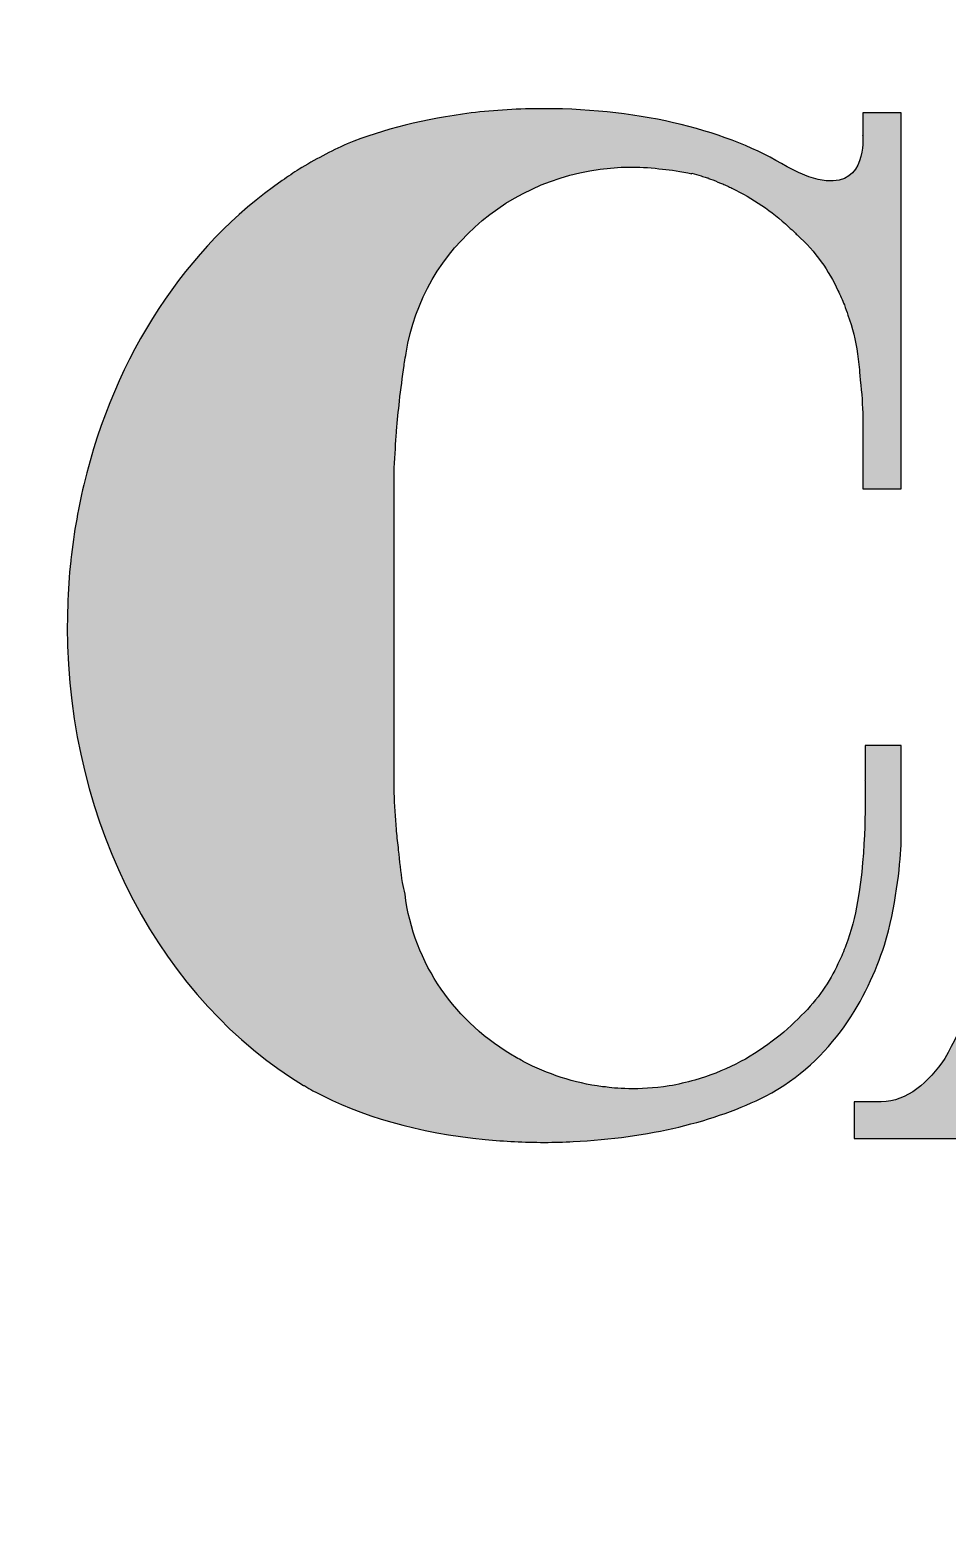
# Model space of a CAD drawing. Extents: x -8792 to 174344, y -43961 to 62816.
# Drawn here: x 72992 to 73875, y 36414 to 37840 of the extents above; entities that cross this region are included whole.
import ezdxf
from ezdxf.enums import TextEntityAlignment as Align
from ezdxf.xclip import XClip

# ---------------------------------------------------------------- set-up
doc = ezdxf.new("R2010")
doc.units = 0
doc.header["$LTSCALE"] = 50
doc.header["$XCLIPFRAME"] = 0
doc.linetypes.add('DOT2', pattern=[0.125, 0, -0.125])
for name, color, linetype in [('#幕墙线-平面', 7, 'Continuous'), ('#标注', 1, 'Continuous'), ('2017_11-sheet-LOGO$0$C-SHET-TTLB', 11, 'Continuous'), ('2017_11-sheet-R$0$C-SHET-TTLB', 11, 'Continuous'), ('A-FLOR-OTLN', 4, 'DOT2'), ('C-SHET-SHBD', 11, 'Continuous'), ('C-SHET-TTLB', 11, 'Continuous'), ('DIM', 173, 'Continuous'), ('吊顶', 7, 'Continuous'), ('通-图框-文字', 4, 'Continuous')]:
    doc.layers.add(name, color=color, linetype=linetype)
doc.styles.add('XD-2008', font='xd-hzs.shx', dxfattribs={"width": 0.7, "bigfont": 'xd-hztxt.shx'})
doc.styles.add('XD2008', font='@1romans.shx', dxfattribs={"width": 0.7, "bigfont": '!hztxt.shx'})

# ---------------------------------------------------------------- blocks, each defined once
blk = doc.blocks.new('A$Cbd8d7c8c')
at = {"layer": 'A-FLOR-OTLN', "color": 8}
blk.add_lwpolyline([(-22721.2, -15689.9), (-43719.4, -33393.2, 0.413756), (-43991.6, -36561, 0.189672), (122158.2, -126683, 0.414786), (124666, -124719.5), (133885.2, -48361.9, 0.379931), (116453.3, -23207.9, 0.236452)], format="xyb", dxfattribs=at)
at = {"layer": '吊顶', "const_width": 3}
blk.add_lwpolyline([(36525.2, -42886.2, 0.056654), (31389.8, -41079.3), (30859.1, -40957.8, -0.112536), (21289.5, -36343.7, -0.028917), (3039, -19971, 0.413532), (-633.6, -19953.4), (-31397.9, -50352.8, 0.414781), (-31416.3, -54033.3, 0.170492), (123964.3, -129414.7, 0.412564), (126841.2, -127143.2), (136317.5, -48655.6, 1.269195), (87076.8, -54393.3)], format="xyb", dxfattribs=at)
blk = doc.blocks.new('A$C80b62fe7')
at = {"layer": '#幕墙线-平面'}
for points in [[(-80806.3, 61500, 0.005574), (-77929, 58146.2, 0.004935), (-75319.6, 55230.8, 0.059294), (-39868.7, 24611.7, 0.058599), (1264.1, 3360.1, 0.058599)], [(-81572.5, 60857.4, 0.005574), (-78680.7, 57486.7, 0.004935), (-76058.1, 54556.5, 0.059294), (-40428.3, 23782.9, 0.058599), (912, 2424.1, 0.058599)], [(-83556.9, 59193, 0.005574), (-80627.5, 55778.5, 0.004935), (-77970.8, 52810.2, 0.059294), (-41877.8, 21636.5, 0.058599), (0, 0, 0.058599)], [(-83756.1, 59025.9, 0.005574), (-80823, 55607, 0.004935), (-78162.8, 52634.9, 0.059294), (-42023.3, 21421, 0.058599), (-91.5, -243.3, 0.058599)]]:
    blk.add_lwpolyline(points, format="xyb", dxfattribs=at)
blk = doc.blocks.new('A$C8c38d97e')
at = {"layer": '#幕墙线-平面', "color": 4, "ltscale": 10}
for points in [[(-151857.8, -127356.8, 0.005574), (-148980.6, -130710.6, 0.004935), (-146371.1, -133626.1, 0.059294), (-110920.3, -164245.2, 0.058599), (-69787.5, -185496.8, 0.058599)], [(-152624, -127999.4, 0.005574), (-149732.3, -131370.2, 0.004935), (-147109.6, -134300.3, 0.059294), (-111479.9, -165073.9, 0.058599), (-70139.6, -186432.7, 0.058599)], [(-154608.5, -129663.8, 0.005574), (-151679.1, -133078.4, 0.004935), (-149022.4, -136046.6, 0.059294), (-112929.4, -167220.3, 0.058599), (-71051.6, -188856.8, 0.058599)]]:
    blk.add_lwpolyline(points, format="xyb", dxfattribs=at)
at = {"layer": 'DIM', "color": 4, "ltscale": 10}
blk.add_blockref('A$C80b62fe7', (-71051.6, -188856.8), dxfattribs=at)
blk = doc.blocks.new('YREYTRTJHGJHGJ')
at = {"layer": '#标注', "ltscale": 300}
blk.add_blockref('A$C8c38d97e', (917729.6, 422226.7), dxfattribs=at)
blk = doc.blocks.new('华东院_土建2018EcadiA3_2022_02-sheet-LOGO', base_point=(415.2935, 161.4881))
at = {"layer": '2017_11-sheet-LOGO$0$C-SHET-TTLB'}
h = blk.add_hatch(color=256, dxfattribs=at)
h.dxf.hatch_style = 2
edge = h.paths.add_edge_path()
edge.add_spline(control_points=[(356.8076, 171.9647), (356.8076, 171.9647), (355.2676, 176.7627), (355.2676, 176.7627), (355.2676, 176.7627), (354.4209, 176.7627), (354.4209, 176.7627), (354.4209, 176.7627), (354.1651, 176.7627), (354.1651, 176.7627), (354.1651, 176.7627), (352.8499, 172.6473), (352.8499, 172.6473), (352.8044, 172.5181), (352.7283, 172.3155), (352.6432, 172.1714), (352.5658, 172.0574), (352.4633, 171.9637), (352.3379, 171.9625), (352.3379, 171.9625), (352.3379, 171.9619), (352.3379, 171.9619), (352.3379, 171.9619), (352.2079, 171.9619), (352.2079, 171.9619), (352.2079, 171.9619), (352.2079, 171.7863), (352.2079, 171.7863), (352.2079, 171.7863), (352.5749, 171.7863), (352.5749, 171.7863), (352.5749, 171.7863), (352.8303, 171.7863), (352.8303, 171.7863), (352.8303, 171.7863), (353.4925, 171.7863), (353.4925, 171.7863), (353.4925, 171.7863), (353.4925, 171.9619), (353.4925, 171.9619), (353.4925, 171.9619), (353.3973, 171.9619), (353.3973, 171.9619), (353.2724, 171.9598), (353.1821, 171.9703), (353.1176, 171.9857), (353.1149, 171.9876), (353.1123, 171.9881), (353.1099, 171.9884), (353.1076, 171.9884), (353.1057, 171.9896), (353.1031, 171.9898), (353.0283, 172.0144), (352.9735, 172.0835), (352.9735, 172.164), (352.9735, 172.179), (352.9753, 172.1929), (352.978, 172.2058), (352.978, 172.2058), (352.9779, 172.2058), (352.9779, 172.2058), (352.9779, 172.2058), (353.0489, 172.4613), (353.0489, 172.4613), (353.0489, 172.4633), (353.0489, 172.4639), (353.0502, 172.4656), (353.0502, 172.4656), (353.0736, 172.5473), (353.0736, 172.5473), (353.0736, 172.5473), (353.3816, 173.5117), (353.3816, 173.5117), (353.3816, 173.5117), (354.9316, 173.5064), (354.9316, 173.5064), (354.9316, 173.5064), (355.3779, 172.1192), (355.3779, 172.1192), (355.3779, 172.1192), (355.4167, 171.9961), (355.4167, 171.9961), (355.4167, 171.9961), (355.4163, 171.9961), (355.4163, 171.9961), (355.4163, 171.9961), (355.4839, 171.7863), (355.4839, 171.7863), (355.4839, 171.7863), (355.7766, 171.7863), (355.7766, 171.7863), (355.7766, 171.7863), (357.1302, 171.7863), (357.1302, 171.7863), (357.1302, 171.7863), (357.1302, 171.9657), (357.1302, 171.9657), (357.1302, 171.9657), (356.8076, 171.9647), (356.8076, 171.9647)], knot_values=[0, 0, 0, 0, 1, 1, 1, 2, 2, 2, 3, 3, 3, 4, 4, 4, 5, 5, 5, 6, 6, 6, 7, 7, 7, 8, 8, 8, 9, 9, 9, 10, 10, 10, 11, 11, 11, 12, 12, 12, 13, 13, 13, 14, 14, 14, 15, 15, 15, 16, 16, 16, 17, 17, 17, 18, 18, 18, 19, 19, 19, 20, 20, 20, 21, 21, 21, 22, 22, 22, 23, 23, 23, 24, 24, 24, 25, 25, 25, 26, 26, 26, 27, 27, 27, 28, 28, 28, 29, 29, 29, 30, 30, 30, 31, 31, 31, 32, 32, 32, 33, 33, 33, 33], degree=3, periodic=0)
h.paths.add_polyline_path([(353.4344, 173.6768), (354.1549, 175.9292), (354.8772, 173.6768)])
h = blk.add_hatch(color=256, dxfattribs=at)
h.dxf.hatch_style = 1
edge = h.paths.add_edge_path()
edge.add_spline(control_points=[(352.4336, 173.1971), (352.4336, 173.1971), (352.4336, 173.6761), (352.4336, 173.6761), (352.4336, 173.6761), (352.2599, 173.6761), (352.2599, 173.6761), (352.2599, 173.6761), (352.2599, 173.5087), (352.2599, 173.5087), (352.2599, 173.5087), (352.2596, 173.5087), (352.2596, 173.5087), (352.2596, 173.5087), (352.2599, 173.4906), (352.2599, 173.4597), (352.2599, 173.4597), (352.2599, 173.4597), (352.2599, 173.4597), (352.2599, 173.4597), (352.2681, 173.1716), (352.224, 172.9259), (352.2121, 172.8525), (352.1935, 172.7813), (352.1671, 172.714), (352.1657, 172.7108), (352.165, 172.7081), (352.164, 172.7043), (352.1532, 172.6771), (352.1426, 172.6508), (352.1295, 172.6257), (352.0897, 172.5414), (352.033, 172.4536), (351.9544, 172.3786), (351.9108, 172.3331), (351.8648, 172.2915), (351.8132, 172.2537), (351.7054, 172.1702), (351.5791, 172.1066), (351.4413, 172.067), (351.4013, 172.056), (351.3597, 172.0465), (351.3178, 172.0389), (351.1703, 172.0158), (351.0507, 172.0283), (351.0118, 172.034), (351.0074, 172.034), (351.004, 172.0351), (350.9994, 172.0351), (350.9994, 172.0351), (350.997, 172.0351), (350.997, 172.0351), (350.8604, 172.0535), (350.7319, 172.0965), (350.6158, 172.1566), (350.6158, 172.1566), (350.6153, 172.1586), (350.6153, 172.1586), (350.6036, 172.164), (350.5935, 172.1702), (350.5819, 172.1761), (350.2923, 172.3397), (350.0874, 172.6269), (350.0476, 172.9614), (350.0438, 172.9798), (350.0393, 172.9976), (350.0354, 173.0165), (350.0281, 173.0684), (350.0228, 173.12), (350.0166, 173.173), (350.0138, 173.2035), (350.0096, 173.2337), (350.0066, 173.2645), (350.0066, 173.2661), (350.0066, 173.2693), (350.0064, 173.2715), (350.0021, 173.3306), (349.9984, 173.3898), (349.9951, 173.4486), (349.9951, 173.4486), (349.9951, 175.0097), (349.9951, 175.0097), (349.9993, 175.0737), (350.0028, 175.1316), (350.0064, 175.1817), (350.0064, 175.1817), (350.0064, 175.188), (350.0064, 175.188), (350.011, 175.2372), (350.0155, 175.2842), (350.0208, 175.3307), (350.0274, 175.3888), (350.0354, 175.446), (350.0427, 175.5024), (350.0427, 175.5076), (350.0441, 175.5118), (350.0445, 175.5169), (350.0471, 175.5322), (350.0501, 175.5464), (350.0532, 175.5622), (350.132, 176.0677), (350.5872, 176.456), (351.1381, 176.456), (351.1892, 176.456), (351.2384, 176.4518), (351.2865, 176.4461), (351.3257, 176.4424), (351.3736, 176.4361), (351.4265, 176.4234), (351.4265, 176.4234), (351.4265, 176.4262), (351.4265, 176.4262), (351.4427, 176.422), (351.4577, 176.4182), (351.4724, 176.4132), (351.4804, 176.4107), (351.4883, 176.4083), (351.4964, 176.4058), (351.4989, 176.405), (351.5017, 176.4046), (351.5045, 176.4035), (351.5062, 176.4026), (351.5074, 176.4019), (351.509, 176.401), (351.509, 176.401), (351.5076, 176.401), (351.5076, 176.401), (351.5104, 176.4002), (351.5132, 176.3982), (351.5159, 176.3977), (351.5324, 176.3932), (351.5481, 176.3863), (351.565, 176.3787), (351.5683, 176.3778), (351.5712, 176.3763), (351.5754, 176.3747), (351.5819, 176.3714), (351.5891, 176.3681), (351.5969, 176.3658), (351.6046, 176.3618), (351.6126, 176.3582), (351.6192, 176.3542), (351.7207, 176.306), (351.8114, 176.2438), (351.8918, 176.169), (351.9031, 176.159), (351.9143, 176.1489), (351.9253, 176.1376), (351.9278, 176.1349), (351.931, 176.1329), (351.9331, 176.1298), (352.0238, 176.0507), (352.0862, 175.9542), (352.1295, 175.8632), (352.1406, 175.8413), (352.1507, 175.8173), (352.1607, 175.7933), (352.1657, 175.7769), (352.1722, 175.7604), (352.1776, 175.7444), (352.1989, 175.684), (352.2143, 175.6226), (352.224, 175.5587), (352.2289, 175.5232), (352.2327, 175.49), (352.2345, 175.4548), (352.2418, 175.3927), (352.2467, 175.3307), (352.2488, 175.2739), (352.2488, 175.2739), (352.2488, 174.9876), (352.2488, 174.9876), (352.2488, 174.9835), (352.2488, 174.9813), (352.2488, 174.9813), (352.2488, 174.9813), (352.2488, 174.9813), (352.2488, 174.9813), (352.2488, 174.9813), (352.2488, 174.9093), (352.2488, 174.9093), (352.2488, 174.9093), (352.3527, 174.9093), (352.3527, 174.9093), (352.3527, 174.9093), (352.4336, 174.9093), (352.4336, 174.9093), (352.4336, 174.9093), (352.4336, 176.716), (352.4336, 176.716), (352.4336, 176.716), (352.2488, 176.716), (352.2488, 176.716), (352.2488, 176.716), (352.2488, 176.6081), (352.2488, 176.6081), (352.2488, 176.6081), (352.2488, 176.6092), (352.2488, 176.6092), (352.2488, 176.6092), (352.2488, 176.6074), (352.2488, 176.6036), (352.2488, 176.6036), (352.2488, 176.565), (352.2488, 176.565), (352.2435, 176.4739), (352.1975, 176.2885), (351.8846, 176.4572), (351.6105, 176.6266), (351.1902, 176.7366), (350.7176, 176.7366), (350.5966, 176.7366), (350.478, 176.7297), (350.3656, 176.716), (350.144, 176.6888), (349.9407, 176.6371), (349.7691, 176.5673), (349.6898, 176.532), (349.6123, 176.4916), (349.5381, 176.4452), (349.5114, 176.4287), (349.484, 176.4107), (349.4571, 176.3915), (348.9982, 176.0749), (348.6507, 175.5531), (348.5025, 174.9283), (348.4732, 174.8035), (348.4513, 174.6764), (348.4383, 174.5436), (348.4378, 174.5417), (348.4373, 174.5393), (348.4369, 174.5366), (348.4303, 174.4645), (348.4261, 174.3916), (348.4251, 174.3184), (348.4251, 174.3095), (348.4244, 174.2993), (348.4244, 174.2908), (348.4244, 174.2768), (348.4232, 174.2635), (348.4232, 174.2507), (348.4232, 174.2507), (348.4232, 174.2446), (348.4232, 174.2446), (348.4255, 173.28), (348.8881, 172.4464), (349.5597, 172.0419), (349.5616, 172.0413), (349.5639, 172.0398), (349.5649, 172.0389), (349.5785, 172.0308), (349.591, 172.0229), (349.6047, 172.0158), (349.6089, 172.0136), (349.612, 172.012), (349.6158, 172.0107), (349.8282, 171.8948), (350.1125, 171.8127), (350.4334, 171.7821), (350.5259, 171.7727), (350.621, 171.7679), (350.7176, 171.7679), (350.7647, 171.7679), (350.8115, 171.7692), (350.8568, 171.7715), (351.2181, 171.7885), (351.5419, 171.8687), (351.7818, 171.9901), (352.1079, 172.162), (352.2707, 172.4639), (352.3527, 172.7157), (352.4085, 172.8995), (352.4274, 173.0919), (352.4336, 173.1971)], knot_values=[0, 0, 0, 0, 1, 1, 1, 2, 2, 2, 3, 3, 3, 4, 4, 4, 5, 5, 5, 6, 6, 6, 7, 7, 7, 8, 8, 8, 9, 9, 9, 10, 10, 10, 11, 11, 11, 12, 12, 12, 13, 13, 13, 14, 14, 14, 15, 15, 15, 16, 16, 16, 17, 17, 17, 18, 18, 18, 19, 19, 19, 20, 20, 20, 21, 21, 21, 22, 22, 22, 23, 23, 23, 24, 24, 24, 25, 25, 25, 26, 26, 26, 27, 27, 27, 28, 28, 28, 29, 29, 29, 30, 30, 30, 31, 31, 31, 32, 32, 32, 33, 33, 33, 34, 34, 34, 35, 35, 35, 36, 36, 36, 37, 37, 37, 38, 38, 38, 39, 39, 39, 40, 40, 40, 41, 41, 41, 42, 42, 42, 43, 43, 43, 44, 44, 44, 45, 45, 45, 46, 46, 46, 47, 47, 47, 48, 48, 48, 49, 49, 49, 50, 50, 50, 51, 51, 51, 52, 52, 52, 53, 53, 53, 54, 54, 54, 55, 55, 55, 56, 56, 56, 57, 57, 57, 58, 58, 58, 59, 59, 59, 60, 60, 60, 61, 61, 61, 62, 62, 62, 63, 63, 63, 64, 64, 64, 65, 65, 65, 66, 66, 66, 67, 67, 67, 68, 68, 68, 69, 69, 69, 70, 70, 70, 71, 71, 71, 72, 72, 72, 73, 73, 73, 74, 74, 74, 75, 75, 75, 76, 76, 76, 77, 77, 77, 78, 78, 78, 79, 79, 79, 80, 80, 80, 81, 81, 81, 82, 82, 82, 83, 83, 83, 84, 84, 84, 85, 85, 85, 86, 86, 86, 87, 87, 87, 88, 88, 88, 89, 89, 89, 90, 90, 90, 91, 91, 91, 91], degree=3, periodic=0)
for points in [[(350.3656, 176.716), (350.144, 176.6888), (349.9407, 176.6371), (349.7691, 176.5673)], [(352.4336, 176.716), (352.4336, 176.716), (352.2488, 176.716), (352.2488, 176.716)], [(352.2488, 176.716), (352.2488, 176.716), (352.2488, 176.6081), (352.2488, 176.6081)], [(352.4336, 174.9093), (352.4336, 174.9093), (352.4336, 176.716), (352.4336, 176.716)], [(349.7691, 176.5673), (349.6898, 176.532), (349.6123, 176.4916), (349.5381, 176.4452)], [(352.2488, 176.565), (352.2435, 176.4739), (352.1975, 176.2885), (351.8846, 176.4572)], [(352.2488, 176.6081), (352.2488, 176.6081), (352.2488, 176.6092), (352.2488, 176.6092)], [(352.2488, 176.6092), (352.2488, 176.6092), (352.2488, 176.6074), (352.2488, 176.6036)], [(352.2488, 176.6036), (352.2488, 176.6036), (352.2488, 176.565), (352.2488, 176.565)], [(349.5381, 176.4452), (349.5114, 176.4287), (349.484, 176.4107), (349.4571, 176.3915)], [(351.2865, 176.4461), (351.3257, 176.4424), (351.3736, 176.4361), (351.4265, 176.4234)], [(351.4265, 176.4234), (351.4265, 176.4234), (351.4265, 176.4262), (351.4265, 176.4262)], [(351.4265, 176.4262), (351.4427, 176.422), (351.4577, 176.4182), (351.4724, 176.4132)], [(351.4724, 176.4132), (351.4804, 176.4107), (351.4883, 176.4083), (351.4964, 176.4058)], [(351.4964, 176.4058), (351.4989, 176.405), (351.5017, 176.4046), (351.5045, 176.4035)], [(351.5045, 176.4035), (351.5062, 176.4026), (351.5074, 176.4019), (351.509, 176.401)], [(351.509, 176.401), (351.509, 176.401), (351.5076, 176.401), (351.5076, 176.401)], [(351.5076, 176.401), (351.5104, 176.4002), (351.5132, 176.3982), (351.5159, 176.3977)], [(349.4571, 176.3915), (348.9982, 176.0749), (348.6507, 175.5531), (348.5025, 174.9283)], [(351.5159, 176.3977), (351.5324, 176.3932), (351.5481, 176.3863), (351.565, 176.3787)], [(351.565, 176.3787), (351.5683, 176.3778), (351.5712, 176.3763), (351.5754, 176.3747)], [(351.5754, 176.3747), (351.5819, 176.3714), (351.5891, 176.3681), (351.5969, 176.3658)], [(351.5969, 176.3658), (351.6046, 176.3618), (351.6126, 176.3582), (351.6192, 176.3542)], [(351.6192, 176.3542), (351.7207, 176.306), (351.8114, 176.2438), (351.8918, 176.169)], [(351.8918, 176.169), (351.9031, 176.159), (351.9143, 176.1489), (351.9253, 176.1376)], [(351.9253, 176.1376), (351.9278, 176.1349), (351.931, 176.1329), (351.9331, 176.1298)], [(351.9331, 176.1298), (352.0238, 176.0507), (352.0862, 175.9542), (352.1295, 175.8632)], [(352.1295, 175.8632), (352.1406, 175.8413), (352.1507, 175.8173), (352.1607, 175.7933)], [(352.1607, 175.7933), (352.1657, 175.7769), (352.1722, 175.7604), (352.1776, 175.7444)], [(352.1776, 175.7444), (352.1989, 175.684), (352.2143, 175.6226), (352.224, 175.5587)], [(350.0445, 175.5169), (350.0471, 175.5322), (350.0501, 175.5464), (350.0532, 175.5622)], [(352.224, 175.5587), (352.2289, 175.5232), (352.2327, 175.49), (352.2345, 175.4548)], [(350.0208, 175.3307), (350.0274, 175.3888), (350.0354, 175.446), (350.0427, 175.5024)], [(350.0427, 175.5024), (350.0427, 175.5076), (350.0441, 175.5118), (350.0445, 175.5169)], [(352.2345, 175.4548), (352.2418, 175.3927), (352.2467, 175.3307), (352.2488, 175.2739)], [(350.0064, 175.188), (350.011, 175.2372), (350.0155, 175.2842), (350.0208, 175.3307)], [(352.2488, 175.2739), (352.2488, 175.2739), (352.2488, 174.9876), (352.2488, 174.9876)], [(350.0064, 175.1817), (350.0064, 175.1817), (350.0064, 175.188), (350.0064, 175.188)], [(349.9951, 175.0097), (349.9993, 175.0737), (350.0028, 175.1316), (350.0064, 175.1817)], [(349.9951, 173.4486), (349.9951, 173.4486), (349.9951, 175.0097), (349.9951, 175.0097)], [(352.2488, 174.9876), (352.2488, 174.9835), (352.2488, 174.9813), (352.2488, 174.9813)], [(352.2488, 174.9813), (352.2488, 174.9813), (352.2488, 174.9093), (352.2488, 174.9093)], [(348.5025, 174.9283), (348.4732, 174.8035), (348.4513, 174.6764), (348.4383, 174.5436)], [(352.2488, 174.9093), (352.2488, 174.9093), (352.3527, 174.9093), (352.3527, 174.9093)], [(352.3527, 174.9093), (352.3527, 174.9093), (352.4336, 174.9093), (352.4336, 174.9093)], [(348.4369, 174.5366), (348.4303, 174.4645), (348.4261, 174.3916), (348.4251, 174.3184)], [(348.4383, 174.5436), (348.4378, 174.5417), (348.4373, 174.5393), (348.4369, 174.5366)], [(348.4232, 174.2507), (348.4232, 174.2507), (348.4232, 174.2446), (348.4232, 174.2446)], [(348.4232, 174.2446), (348.4255, 173.28), (348.8881, 172.4464), (349.5597, 172.0419)], [(352.4336, 173.6761), (352.4336, 173.6761), (352.2599, 173.6761), (352.2599, 173.6761)], [(352.2599, 173.6761), (352.2599, 173.6761), (352.2599, 173.5087), (352.2599, 173.5087)], [(352.4336, 173.1971), (352.4336, 173.1971), (352.4336, 173.6761), (352.4336, 173.6761)], [(352.2599, 173.5087), (352.2599, 173.5087), (352.2596, 173.5087), (352.2596, 173.5087)], [(352.2596, 173.5087), (352.2596, 173.5087), (352.2599, 173.4906), (352.2599, 173.4597)], [(350.0064, 173.2715), (350.0021, 173.3306), (349.9984, 173.3898), (349.9951, 173.4486)], [(352.2599, 173.4597), (352.2599, 173.4597), (352.2681, 173.1716), (352.224, 172.9259)], [(350.0066, 173.2645), (350.0066, 173.2661), (350.0066, 173.2693), (350.0064, 173.2715)], [(350.0166, 173.173), (350.0138, 173.2035), (350.0096, 173.2337), (350.0066, 173.2645)], [(352.3527, 172.7157), (352.4085, 172.8995), (352.4274, 173.0919), (352.4336, 173.1971)], [(350.0354, 173.0165), (350.0281, 173.0684), (350.0228, 173.12), (350.0166, 173.173)], [(350.0476, 172.9614), (350.0438, 172.9798), (350.0393, 172.9976), (350.0354, 173.0165)], [(350.5819, 172.1761), (350.2923, 172.3397), (350.0874, 172.6269), (350.0476, 172.9614)], [(352.224, 172.9259), (352.2121, 172.8525), (352.1935, 172.7813), (352.1671, 172.714)], [(351.7818, 171.9901), (352.1079, 172.162), (352.2707, 172.4639), (352.3527, 172.7157)], [(352.164, 172.7043), (352.1532, 172.6771), (352.1426, 172.6508), (352.1295, 172.6257)], [(352.1671, 172.714), (352.1657, 172.7108), (352.165, 172.7081), (352.164, 172.7043)], [(352.1295, 172.6257), (352.0897, 172.5414), (352.033, 172.4536), (351.9544, 172.3786)], [(352.8499, 172.6473), (352.8044, 172.5181), (352.7283, 172.3155), (352.6432, 172.1714)], [(351.9544, 172.3786), (351.9108, 172.3331), (351.8648, 172.2915), (351.8132, 172.2537)], [(351.8132, 172.2537), (351.7054, 172.1702), (351.5791, 172.1066), (351.4413, 172.067)], [(350.6153, 172.1586), (350.6036, 172.164), (350.5935, 172.1702), (350.5819, 172.1761)], [(350.6158, 172.1566), (350.6158, 172.1566), (350.6153, 172.1586), (350.6153, 172.1586)], [(350.997, 172.0351), (350.8604, 172.0535), (350.7319, 172.0965), (350.6158, 172.1566)], [(352.6432, 172.1714), (352.5658, 172.0574), (352.4633, 171.9637), (352.3379, 171.9625)], [(351.4413, 172.067), (351.4013, 172.056), (351.3597, 172.0465), (351.3178, 172.0389)], [(349.5597, 172.0419), (349.5616, 172.0413), (349.5639, 172.0398), (349.5649, 172.0389)], [(349.5649, 172.0389), (349.5785, 172.0308), (349.591, 172.0229), (349.6047, 172.0158)], [(349.6047, 172.0158), (349.6089, 172.0136), (349.612, 172.012), (349.6158, 172.0107)], [(349.6158, 172.0107), (349.8282, 171.8948), (350.1125, 171.8127), (350.4334, 171.7821)], [(350.8568, 171.7715), (351.2181, 171.7885), (351.5419, 171.8687), (351.7818, 171.9901)], [(350.9994, 172.0351), (350.9994, 172.0351), (350.997, 172.0351), (350.997, 172.0351)], [(351.0118, 172.034), (351.0074, 172.034), (351.004, 172.0351), (350.9994, 172.0351)], [(351.3178, 172.0389), (351.1703, 172.0158), (351.0507, 172.0283), (351.0118, 172.034)], [(352.3379, 171.9619), (352.3379, 171.9619), (352.2079, 171.9619), (352.2079, 171.9619)], [(352.2079, 171.9619), (352.2079, 171.9619), (352.2079, 171.7863), (352.2079, 171.7863)], [(352.3379, 171.9625), (352.3379, 171.9625), (352.3379, 171.9619), (352.3379, 171.9619)], [(352.2079, 171.7863), (352.2079, 171.7863), (352.5749, 171.7863), (352.5749, 171.7863)], [(352.5749, 171.7863), (352.5749, 171.7863), (352.8303, 171.7863), (352.8303, 171.7863)]]:
    blk.add_open_spline(points, degree=3, dxfattribs=at)
for points, knots in [([(351.8846, 176.4572), (351.6105, 176.6266), (351.1902, 176.7366), (350.7176, 176.7366), (350.5966, 176.7366), (350.478, 176.7297), (350.3656, 176.716)], [69, 69, 69, 69, 70, 70, 70, 71, 71, 71, 71]), ([(350.0532, 175.5622), (350.132, 176.0677), (350.5872, 176.456), (351.1381, 176.456), (351.1892, 176.456), (351.2384, 176.4518), (351.2865, 176.4461)], [33, 33, 33, 33, 34, 34, 34, 35, 35, 35, 35]), ([(348.4251, 174.3184), (348.4251, 174.3095), (348.4244, 174.2993), (348.4244, 174.2908), (348.4244, 174.2768), (348.4232, 174.2635), (348.4232, 174.2507)], [78, 78, 78, 78, 79, 79, 79, 80, 80, 80, 80]), ([(350.4334, 171.7821), (350.5259, 171.7727), (350.621, 171.7679), (350.7176, 171.7679), (350.7647, 171.7679), (350.8115, 171.7692), (350.8568, 171.7715)], [86, 86, 86, 86, 87, 87, 87, 88, 88, 88, 88])]:
    blk.add_open_spline(points, degree=3, knots=knots, dxfattribs=at)
blk = doc.blocks.new('华东院_土建2018EcadiA3_2021_06-sheet-R', base_point=(415, 5))
at = {"layer": '2017_11-sheet-R$0$C-SHET-TTLB'}
blk.add_blockref('华东院_土建2018EcadiA3_2022_02-sheet-LOGO', (415.2935, 161.4881), dxfattribs=at)
blk = doc.blocks.new('A$Ce60f285c')
at = {"layer": 'C-SHET-TTLB'}
blk.add_blockref('华东院_土建2018EcadiA3_2021_06-sheet-R', (420, 10), dxfattribs=at)
at = {"layer": 'C-SHET-SHBD', "style": 'XD2008', "width": 0.7}
for tag, p in [('审定人', (345.7361, 128.403)), ('设总', (345.7361, 118.1948)), ('审核人', (345.7361, 107.9631)), ('专业负责人', (345.7361, 97.7546)), ('校对人', (345.7361, 87.5464)), ('设计人', (345.7361, 77.6388))]:
    blk.add_attdef(tag, p, '', height=2.8, dxfattribs=at)
for tag, p in [('工程编号', (368.4165, 27.0461)), ('阶段', (404.4145, 27.0461)), ('专业', (404.4145, 19.691))]:
    blk.add_attdef(tag, text='', height=3.5, dxfattribs=at).set_placement(p, align=Align.MIDDLE_CENTER)
at = {"layer": 'C-SHET-SHBD', "style": 'XD2008', "width": 0.7, "flags": 1}
blk.add_attdef('日期', text='', height=3.5, dxfattribs=at).set_placement((368.4165, 13.4255), align=Align.MIDDLE_CENTER)
at = {"layer": '通-图框-文字', "style": 'XD-2008', "width": 0.7}
for tag, p in [('建设单位', (383.4079, 70.6104)), ('项目名称', (383.2823, 58.4284))]:
    blk.add_attdef(tag, text='', height=5, dxfattribs=at).set_placement(p, align=Align.MIDDLE_CENTER)
blk = doc.blocks.new('A$C6049850a')
at = {"ltscale": 10}
blk.add_blockref('A$Ce60f285c', (0, 0), dxfattribs=at)

msp = doc.modelspace()

# ---------------------------------------------------------------- block references
at = {"layer": '#标注'}
ref = msp.add_blockref('YREYTRTJHGJHGJ', (-724429.98, -234561.783), dxfattribs=dict(at, rotation=2.26207874639474))
XClip(ref).set_block_clipping_path([(833483.2964343688, 248054.4846429515), (842551.4429226406, 247696.2815388036), (843367.2232565779, 243462.2307252493), (843527.843377959, 242779.6569264114), (843924.7368298272, 241365.7736953347), (844670.5054151326, 239294.8419141726), (844233.8452026015, 238201.3897226577), (842645.6329333016, 234372.5923410893), (833001.624850845, 235860.6526296224)])
at = {"ltscale": 10, "xscale": 200, "yscale": 200, "zscale": 200}
msp.add_blockref('A$C6049850a', (2344.035, 1416.464), dxfattribs=at)
at = {"ltscale": 10}
ref = msp.add_blockref('A$Cbd8d7c8c', (-20242.468, 78224.561), dxfattribs=at)
XClip(ref).set_block_clipping_path([(33737.5024453482, -58253.8739175466), (58527.5008306247, -28195.842069268)])
ref = msp.add_blockref('A$Cbd8d7c8c', (22321.982, 94074.685), dxfattribs=at)
XClip(ref).set_block_clipping_path([(76291.0063025201, -72283.9918497168), (103268.9259821397, -47877.3086105986)])

doc.saveas('drawing.dxf')
